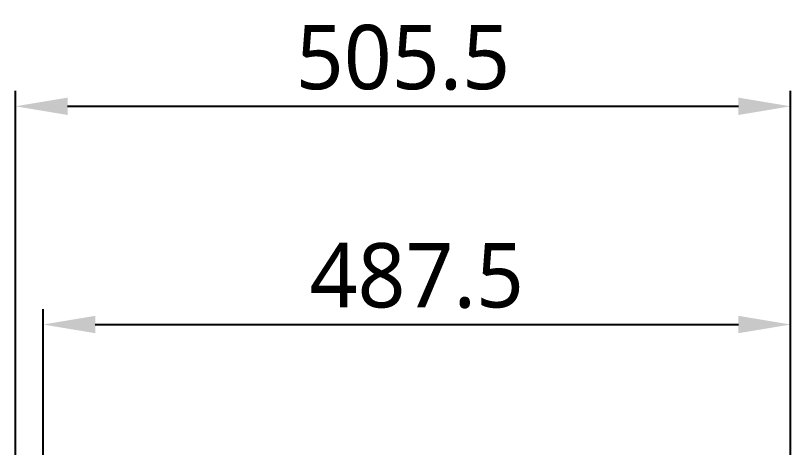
# Model space of a CAD drawing. Header units: millimetres. Extents: x 7426 to 8740, y 124 to 421.
# Drawn here: x 7929.74 to 7955.02, y 310.08 to 324.18 of the extents above; entities that cross this region are included whole.
import ezdxf

# ---------------------------------------------------------------- set-up
doc = ezdxf.new("R2010")
doc.units = ezdxf.units.MM
doc.layers.add('多重引线', color=7, linetype='Continuous')
doc.layers.add('尺寸标注', color=7, linetype='Continuous')
doc.styles.add('微软雅黑', font='msyh.ttc')
doc.dimstyles.new('尺寸标注_1_20比例', dxfattribs={"dimtxt": 2.1, "dimasz": 1.7, "dimexe": 0.5, "dimexo": 0.4, "dimgap": 0.5, "dimtad": 1, "dimdec": 1, "dimlfac": 20, "dimdsep": 46, "dimtxsty": '微软雅黑', "dimcen": 0.09, "dimadec": 0, "dimazin": 0, "dimtp": 0.01, "dimtm": 0.01, "dimtfac": 1, "dimtdec": 1, "dimtofl": 0, "dimtmove": 0, "dimatfit": 3, "dimfxl": 1, "dimtolj": 1, "dimarcsym": 0})

# ---------------------------------------------------------------- blocks, each defined once
blk = doc.blocks.new('*D1015')
at = {"layer": 'Defpoints', "color": 0}
for p in [(7955.019, 314.092), (7955.019, 297.936), (7930.643, 285.627)]:
    blk.add_point(p, dxfattribs=at)
at = {"layer": '尺寸标注', "color": 0, "linetype": 'Continuous', "lineweight": -2}
for p, q in [((7930.643, 286.027), (7930.643, 314.592)), ((7955.019, 298.336), (7955.019, 314.592)), ((7932.343, 314.092), (7953.319, 314.092))]:
    blk.add_line(p, q, dxfattribs=at)
at = {"layer": '尺寸标注', "color": 0}
for points in [[(7932.343, 314.375), (7932.343, 313.809), (7930.643, 314.092)], [(7953.319, 313.809), (7953.319, 314.375), (7955.019, 314.092)]]:
    blk.add_solid(points, dxfattribs=at)
at = {"layer": '尺寸标注', "color": 0, "insert": (7942.831, 315.678), "char_height": 2.1, "attachment_point": 5, "style": '微软雅黑'}
blk.add_mtext('\\A1;\\A1;487.5', dxfattribs=at)
blk = doc.blocks.new('*D1252')
at = {"layer": 'Defpoints', "color": 0}
for p in [(7955.019, 321.213), (7955.019, 294.482), (7929.743, 267.456)]:
    blk.add_point(p, dxfattribs=at)
at = {"layer": '多重引线', "color": 0, "lineweight": -2}
for p, q in [((7929.743, 267.856), (7929.743, 321.713)), ((7955.019, 294.882), (7955.019, 321.713)), ((7931.443, 321.213), (7953.319, 321.213))]:
    blk.add_line(p, q, dxfattribs=at)
at = {"layer": '多重引线', "color": 0}
for points in [[(7931.443, 321.496), (7931.443, 320.929), (7929.743, 321.213)], [(7953.319, 320.929), (7953.319, 321.496), (7955.019, 321.213)]]:
    blk.add_solid(points, dxfattribs=at)
at = {"layer": '多重引线', "color": 0, "insert": (7942.381, 322.799), "char_height": 2.1, "attachment_point": 5, "style": '微软雅黑'}
blk.add_mtext('\\A1;505.5', dxfattribs=at)

msp = doc.modelspace()

# ---------------------------------------------------------------- dimensions: what is measured, and where the dimension line sits
at = {"layer": '多重引线'}
dim = msp.add_linear_dim(base=(7955.019, 321.2126), p1=(7929.7433, 267.4557), p2=(7955.019, 294.4815), dimstyle='尺寸标注_1_20比例', dxfattribs=at)
dim.commit()
dim.dimension.update_dxf_attribs({"geometry": '*D1252', "text_midpoint": (7942.3812, 322.7986)})
at = {"layer": '尺寸标注', "color": 0, "linetype": 'Continuous'}
dim = msp.add_linear_dim(base=(7955.019, 314.0922), p1=(7930.6433, 285.6271), p2=(7955.019, 297.9355), text='\\A1;487.5', dimstyle='尺寸标注_1_20比例', override={"dimtxsty": '微软雅黑'}, dxfattribs=at)
dim.commit()
dim.dimension.update_dxf_attribs({"geometry": '*D1015', "text_midpoint": (7942.8312, 315.6781)})

doc.saveas('drawing.dxf')
